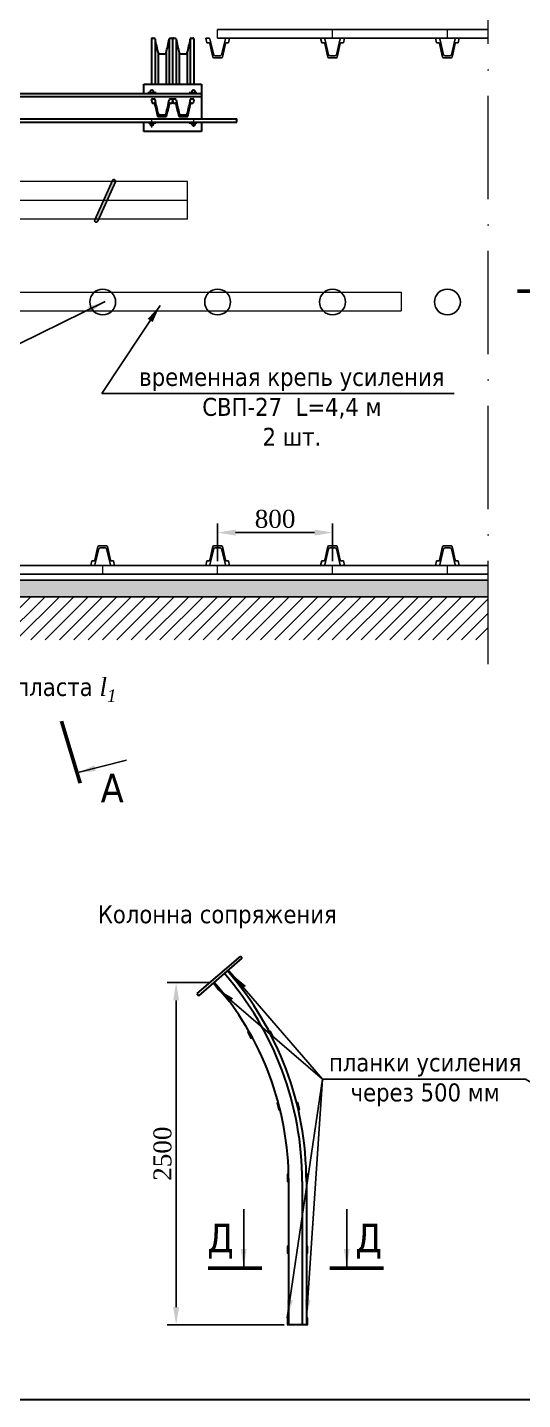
# Model space of a CAD drawing. Header units: millimetres. Extents: x -46762 to 217101, y -107409 to 31524.
# Drawn here: x 110401 to 113848, y -75056 to -65497 of the extents above; entities that cross this region are included whole.
import ezdxf

# ---------------------------------------------------------------- set-up
doc = ezdxf.new("R2010")
doc.units = ezdxf.units.MM
doc.linetypes.add('ACAD_ISO10W100', pattern=[18, 12, -3, 0, -3])
doc.styles.get("Standard").update_dxf_attribs({"font": 'TIMES.TTF'})
doc.dimstyles.new('ISO-25', dxfattribs={"dimscale": 50, "dimtxt": 2.5, "dimasz": 2.5, "dimexe": 1.25, "dimexo": 0.625, "dimtad": 1, "dimdec": 0, "dimtxsty": 'Standard', "dimcen": 2.5, "dimadec": 0, "dimazin": 0, "dimtfac": 1, "dimtdec": 0, "dimtmove": 0, "dimatfit": 3, "dimfxl": 1, "dimarcsym": 0})

# ---------------------------------------------------------------- blocks, each defined once
blk = doc.blocks.new('*D313')
at = {"color": 0, "lineweight": -2}
for p, q in [((111724.6, -69214.9), (111724.6, -68954.1)), ((112524.6, -69214.9), (112524.6, -68954.1)), ((111849.6, -69016.6), (112399.6, -69016.6))]:
    blk.add_line(p, q, dxfattribs=at)
at = {"color": 0, "lineweight": 15}
for points in [[(111849.6, -68995.7), (111849.6, -69037.4), (111724.6, -69016.6)], [(112399.6, -68995.7), (112399.6, -69037.4), (112524.6, -69016.6)]]:
    blk.add_solid(points, dxfattribs=at)
at = {"layer": 'Defpoints', "color": 0, "lineweight": 15}
for p in [(112524.6, -69016.6), (111724.6, -69246.1), (112524.6, -69246.1)]:
    blk.add_point(p, dxfattribs=at)
at = {"color": 0, "lineweight": 15, "insert": (112124.6, -68921.7), "char_height": 125, "attachment_point": 5}
blk.add_mtext('800', dxfattribs=at)
blk = doc.blocks.new('*D345')
at = {"color": 0, "lineweight": -2}
for p, q in [((111669.1, -72150.3), (111373.3, -72150.3)), ((111435.8, -74411.5), (111435.8, -72275.3)), ((112188.4, -74536.5), (111373.3, -74536.5))]:
    blk.add_line(p, q, dxfattribs=at)
at = {"color": 0, "lineweight": 0}
for points in [[(111415, -72275.3), (111456.6, -72275.3), (111435.8, -72150.3)], [(111415, -74411.5), (111456.6, -74411.5), (111435.8, -74536.5)]]:
    blk.add_solid(points, dxfattribs=at)
at = {"layer": 'Defpoints', "color": 0, "lineweight": 0}
for p in [(111435.8, -72150.3), (111700.4, -72150.3), (112219.7, -74536.5)]:
    blk.add_point(p, dxfattribs=at)
at = {"color": 0, "lineweight": 0, "insert": (111341, -73343.4), "char_height": 125, "attachment_point": 5, "rotation": 90}
blk.add_mtext('2500', dxfattribs=at)

msp = doc.modelspace()

# ---------------------------------------------------------------- hatches: boundary and pattern name
at = {"lineweight": 15}
h = msp.add_hatch(color=9, dxfattribs=at)
edge = h.paths.add_edge_path()
edge.add_line((110991.95, -66562.92), (110869.26, -66838.45))
edge.add_arc((110879.65, -66843.42), 11.52, 154.435844, 336.859317)
edge.add_line((110890.25, -66847.95), (111012.92, -66572.48))
edge.add_arc((111002.54, -66567.48), 11.52, 334.279566, 516.703039)
h = msp.add_hatch(dxfattribs=at)
h.set_pattern_fill('GRAVEL', scale=10, style=0)
h.set_pattern_definition([(228.0128, (25411.726, -22803.601), (-2032.0017266, -2286.002809), [34.1721, -3383.05]), (184.9697, (25388.866, -22829.001), (3048.0049306, 253.9982075), [58.6405, -5805.4]), (132.5104, (25330.446, -22834.081), (2539.9981518, -2794.0027292), [41.3482, -4093.47]), (267.2737, (25231.386, -22897.581), (253.9988971, 5079.9983653), [53.4005, -5286.64]), (292.8337, (25228.846, -22950.921), (-1270.0036056, 3048.001733), [52.3634, -5183.98]), (357.2737, (25249.166, -22999.181), (-5079.9983653, 253.9988971), [53.4005, -5286.64]), (37.6942, (25302.506, -23001.721), (-3302.0020861, -2539.9977357), [70.6194, -6991.31]), (72.2553, (25358.386, -22958.541), (1778.0035565, 5588.0016206), [66.672, -6600.53]), (121.4296, (25378.706, -22895.041), (-2032.0005235, 3301.996116), [53.5813, -5304.55]), (175.2364, (25350.766, -22849.321), (2793.9978053, -253.9976163), [61.1713, -2997.39]), (222.3974, (25289.806, -22844.241), (-3048.0000917, -2793.99636506), [79.1078, -7831.68]), (138.8141, (25482.846, -22900.12), (-1777.9988674, 1523.9976557), [27.0005, -2673.06]), (171.4692, (25462.526, -22882.341), (3301.9949596, -508.00128), [51.3682, -5085.46]), (225, (25411.73, -22874.72), (-5e-14, -253.99983), [35.9209, -323.289]), (203.1986, (25393.946, -22844.24), (1270.004283, 508.002227), [19.3441, -1915.06]), (291.8014, (25376.166, -22851.86), (-254.000178, 762.00049), [27.3566, -1340.48]), (30.9638, (25386.326, -22877.26), (761.999195, 508.000396), [44.432, -1436.63]), (161.5651, (25424.43, -22854.4), (508.00023, -253.99962), [32.1287, -771.09]), (16.3895, (25228.846, -22851.861), (2540.0014014, 761.998415), [45.0088, -4455.88]), (70.3462, (25272.026, -22839.161), (-1015.997169, -2793.996049), [37.7599, -3738.22]), (293.1986, (25424.426, -22803.6), (-508.002227, 1270.004283), [38.688, -1895.72]), (343.6105, (25439.666, -22839.161), (-2540.0014014, 761.998415), [45.0088, -4455.88]), (339.444, (25228.846, -23009.34), (-1270.001576, 507.999384), [43.4035, -2126.77]), (294.7751, (25269.486, -23024.581), (-1269.9970404, 2793.9987026), [36.3672, -3600.36]), (66.8014, (25426.966, -23057.6), (508.002227, 1270.004283), [38.688, -1895.72]), (17.354, (25442.206, -23022.041), (-3302.0001782, -1015.9984676), [42.5783, -4215.24]), (69.444, (25302.506, -23057.6), (-507.999384, -1270.001576), [21.7018, -2148.48]), (101.3099, (25411.726, -23057.6), (-253.998746, 1015.996746), [12.9515, -1282.2]), (165.9638, (25409.186, -23044.9), (762.000535, -253.99956), [52.3634, -994.905]), (186.009, (25358.386, -23032.201), (2539.9962544, 253.9994069), [48.5267, -4804.14]), (303.6901, (25386.326, -22900.12), (-254.000087, 507.99951), [36.6324, -879.178]), (353.1572, (25406.646, -22930.601), (4318.0017857, -508.0022752), [63.9557, -6331.6]), (60.9454, (25470.146, -22938.22), (-1015.9976366, -1777.995761), [26.1508, -2588.94]), (90, (25482.85, -22915.36), (-254, 254), [15.24, -238.76]), (120.2564, (25353.306, -23024.581), (1015.9978467, -1777.9991032), [35.2867, -3493.39]), (48.0128, (25335.526, -22994.101), (2032.0017266, 2286.002809), [68.3443, -3348.88]), (0, (25381.25, -22943.3), (254, 254), [66.04, -187.96]), (325.3048, (25447.286, -22943.301), (-2539.995599, 1778.000169), [40.161, -3975.93]), (254.0546, (25480.306, -22966.16), (-254.000648, -1016.00242), [36.9829, -1812.17]), (207.646, (25470.146, -23001.721), (-4825.9983049, -2540.0015975), [60.2145, -5961.25]), (175.4261, (25416.806, -23029.661), (-3302.0007605, 253.9987711), [63.7029, -6306.58]), (175.4261, (25416.806, -23029.661), (-3302.0007605, 253.9987711), [63.7029, -6306.58])])
h.paths.add_polyline_path([(104791.97, -69463.39), (104791.97, -69348.39), (105843.67, -69348.39), (106147.19, -69348.39), (112247.83, -69348.39), (113608.53, -69348.39), (113608.53, -69463.39), (112247.83, -69463.39), (106147.19, -69463.39), (105843.67, -69463.39)])
h = msp.add_hatch(dxfattribs=at)
h.set_pattern_fill('JIS_WOOD', scale=100, style=0)
h.set_pattern_definition([(45, (25228.846, -23057.6), (-50, 50), [])])
h.paths.add_polyline_path([(104791.97, -69463.39), (104791.97, -69763.39), (105843.67, -69763.39), (106147.19, -69763.39), (112247.83, -69763.39), (113608.53, -69763.39), (113608.53, -69463.39), (112247.83, -69463.39), (106147.19, -69463.39), (105843.67, -69463.39)])

# ---------------------------------------------------------------- linework, layer by layer
at = {"color": 7, "linetype": 'ACAD_ISO10W100', "lineweight": 0, "ltscale": 60}
msp.add_line((113608.53, -69933.18), (113608.53, -64728.05), dxfattribs=at)
at = {"color": 7, "lineweight": 30}
for p, q in [((111270.05, -65572.44), (111282.91, -65572.44)), ((111392.77, -65572.44), (111405.63, -65572.44)), ((111417.54, -65572.44), (111430.39, -65572.44)), ((111540.26, -65572.44), (111553.11, -65572.44)), ((111264.08, -65579.48), (111264.08, -65892.44)), ((111288.83, -65577.51), (111288.79, -65892.44)), ((111386.84, -65577.51), (111386.8, -65892.44)), ((111411.47, -65579.48), (111411.47, -65892.44)), ((111411.58, -65577.71), (111411.5, -65892.44)), ((111436.23, -65577.51), (111436.19, -65892.44)), ((111534.24, -65577.51), (111534.19, -65892.44)), ((111558.97, -65577.71), (111558.89, -65892.44)), ((111310.4, -65675.28), (111310.37, -65892.44)), ((111319.99, -65682.44), (111355.69, -65682.44)), ((111365.27, -65675.28), (111365.24, -65892.44)), ((111457.8, -65675.28), (111457.76, -65892.44)), ((111467.48, -65682.44), (111503.17, -65682.44)), ((111512.66, -65675.28), (111512.63, -65892.44)), ((111211.55, -65957.13), (111211.55, -65892.44)), ((111211.55, -65892.44), (111611.55, -65892.44)), ((111611.55, -65892.44), (111611.55, -65957.13)), ((107016.63, -65957.13), (111611.55, -65957.13)), ((107016.63, -65979.13), (111611.55, -65979.13)), ((111611.55, -65957.13), (111611.55, -66135.13)), ((106769.16, -66135.13), (111859.16, -66135.13)), ((111611.55, -66107.44), (111611.55, -66135.13)), ((111859.16, -66157.13), (111859.16, -66135.13)), ((106769.16, -66157.13), (111859.16, -66157.13)), ((111211.55, -66222.44), (111211.55, -66157.13)), ((111211.55, -66222.44), (111211.55, -66157.13)), ((111611.55, -66222.44), (111211.55, -66222.44)), ((111611.55, -66157.13), (111611.55, -66222.44)), ((111611.55, -66157.13), (111611.55, -66222.44)), ((111883.27, -71967.04), (111579.76, -72227.58)), ((111883.27, -71967.04), (111896.31, -71982.21)), ((111592.8, -72242.75), (111896.11, -71981.97)), ((111579.76, -72227.58), (111592.8, -72242.75)), ((112219.67, -74536.55), (112219.67, -73536.55)), ((112313.67, -73536.55), (112313.67, -74536.55)), ((112342.67, -73536.55), (112342.67, -74536.55)), ((112342.67, -74536.55), (112219.67, -74536.55)), ((103736.42, -75056.3), (125867.66, -75056.3))]:
    msp.add_line(p, q, dxfattribs=at)
for p, q in [((111641.58, -65572.13), (111664.85, -65572.13)), ((111641.63, -65572.13), (111664.85, -65572.13)), ((111649.07, -65604.13), (111641.63, -65572.13)), ((111724.24, -65512.13), (112247.83, -65512.13)), ((111724.24, -65572.13), (112247.83, -65572.13)), ((111784.31, -65572.13), (111807.58, -65572.13)), ((112247.83, -65512.13), (113608.53, -65512.13)), ((112247.83, -65572.13), (113608.53, -65572.13)), ((112441.58, -65572.13), (112464.85, -65572.13)), ((112449.07, -65604.13), (112441.63, -65572.13)), ((112584.31, -65572.13), (112607.58, -65572.13)), ((113241.58, -65572.13), (113264.85, -65572.13)), ((113249.07, -65604.13), (113241.63, -65572.13)), ((113384.31, -65572.13), (113407.58, -65572.13)), ((111649.07, -65604.13), (111664.73, -65604.13)), ((111691.07, -65704.38), (111670.6, -65608.87)), ((111697.26, -65687.69), (111670.68, -65576.73)), ((112449.07, -65604.13), (112464.73, -65604.13)), ((112491.07, -65704.38), (112470.6, -65608.87)), ((112497.26, -65687.69), (112470.68, -65576.73)), ((113249.07, -65604.13), (113264.73, -65604.13)), ((113291.07, -65704.38), (113270.6, -65608.87)), ((113297.26, -65687.69), (113270.68, -65576.73)), ((110896.93, -69109.13), (110952.23, -69109.13)), ((111696.93, -69109.13), (111752.23, -69109.13)), ((112496.93, -69109.13), (112552.23, -69109.13)), ((113296.93, -69109.13), (113352.23, -69109.13)), ((110891.07, -69113.87), (110870.6, -69209.38)), ((110897.26, -69130.56), (110870.68, -69241.52)), ((110907.96, -69122.13), (110941.21, -69122.13)), ((110951.9, -69130.56), (110978.48, -69241.52)), ((110958.1, -69113.87), (110978.57, -69209.38)), ((111691.07, -69113.87), (111670.6, -69209.38)), ((111697.26, -69130.56), (111670.68, -69241.52)), ((111707.96, -69122.13), (111741.21, -69122.13)), ((111751.9, -69130.56), (111778.48, -69241.52)), ((111758.1, -69113.87), (111778.57, -69209.38)), ((112491.07, -69113.87), (112470.6, -69209.38)), ((112497.26, -69130.56), (112470.68, -69241.52)), ((112507.96, -69122.13), (112541.21, -69122.13)), ((112551.9, -69130.56), (112578.48, -69241.52)), ((112558.1, -69113.87), (112578.57, -69209.38)), ((113291.07, -69113.87), (113270.6, -69209.38)), ((113297.26, -69130.56), (113270.68, -69241.52)), ((113307.96, -69122.13), (113341.21, -69122.13)), ((113351.9, -69130.56), (113378.48, -69241.52)), ((113358.1, -69113.87), (113378.57, -69209.38)), ((106147.19, -69246.13), (112247.83, -69246.13)), ((110841.58, -69246.13), (110864.85, -69246.13)), ((110849.07, -69214.13), (110841.63, -69246.13)), ((110849.07, -69214.13), (110864.73, -69214.13)), ((110984.31, -69246.13), (111007.58, -69246.13)), ((110984.43, -69214.13), (111000.01, -69214.13)), ((111000.01, -69214.13), (111007.43, -69246.13)), ((111641.58, -69246.13), (111664.85, -69246.13)), ((111649.07, -69214.13), (111641.63, -69246.13)), ((111649.07, -69214.13), (111664.73, -69214.13)), ((111784.31, -69246.13), (111807.58, -69246.13)), ((111784.43, -69214.13), (111800.01, -69214.13)), ((111800.01, -69214.13), (111807.43, -69246.13)), ((112247.83, -69246.13), (113608.53, -69246.13)), ((112441.58, -69246.13), (112464.85, -69246.13)), ((112449.07, -69214.13), (112441.63, -69246.13)), ((112449.07, -69214.13), (112464.73, -69214.13)), ((112584.31, -69246.13), (112607.58, -69246.13)), ((112584.43, -69214.13), (112600.01, -69214.13)), ((112600.01, -69214.13), (112607.43, -69246.13)), ((113241.58, -69246.13), (113264.85, -69246.13)), ((113249.07, -69214.13), (113241.63, -69246.13)), ((113249.07, -69214.13), (113264.73, -69214.13)), ((113384.31, -69246.13), (113407.58, -69246.13)), ((113384.43, -69214.13), (113400.01, -69214.13)), ((113400.01, -69214.13), (113407.43, -69246.13)), ((106147.19, -69306.13), (112247.83, -69306.13)), ((106147.19, -69348.39), (112247.83, -69348.39)), ((112247.83, -69306.13), (113608.53, -69306.13)), ((112247.83, -69348.39), (113608.53, -69348.39)), ((106147.19, -69463.39), (112247.83, -69463.39)), ((112247.83, -69463.39), (113608.53, -69463.39))]:
    msp.add_line(p, q)
at = {"color": 7, "lineweight": 15}
for p, q in [((111724.24, -65572.13), (111724.24, -65512.13)), ((112524.24, -65572.13), (112524.24, -65512.13)), ((113324.24, -65572.13), (113324.24, -65512.13)), ((111514.09, -66570.44), (109314.09, -66570.44)), ((111514.09, -66833.44), (111514.09, -66570.44)), ((111514.09, -66702.44), (109314.09, -66702.44)), ((111514.09, -66833.44), (109314.09, -66833.44)), ((109066.92, -67342.32), (113002.92, -67342.32)), ((113002.92, -67342.32), (113002.92, -67472.32)), ((109066.92, -67472.32), (113002.92, -67472.32)), ((110924.55, -69306.13), (110924.55, -69246.13)), ((111724.55, -69306.13), (111724.55, -69246.13)), ((112524.55, -69306.13), (112524.55, -69246.13)), ((113324.55, -69306.13), (113324.55, -69246.13))]:
    msp.add_line(p, q, dxfattribs=at)
at = {"color": 7}
for p, q in [((111784.31, -65572.13), (111807.58, -65572.13)), ((111800.01, -65604.13), (111807.43, -65572.13)), ((112584.31, -65572.13), (112607.58, -65572.13)), ((112600.01, -65604.13), (112607.43, -65572.13)), ((113384.31, -65572.13), (113407.58, -65572.13)), ((113400.01, -65604.13), (113407.43, -65572.13)), ((111751.9, -65687.69), (111778.48, -65576.73)), ((111758.1, -65704.38), (111778.57, -65608.87)), ((111784.43, -65604.13), (111800.01, -65604.13)), ((112551.9, -65687.69), (112578.48, -65576.73)), ((112558.1, -65704.38), (112578.57, -65608.87)), ((112584.43, -65604.13), (112600.01, -65604.13)), ((113351.9, -65687.69), (113378.48, -65576.73)), ((113358.1, -65704.38), (113378.57, -65608.87)), ((113384.43, -65604.13), (113400.01, -65604.13)), ((111696.93, -65709.13), (111752.23, -65709.13)), ((111707.96, -65696.13), (111741.21, -65696.13)), ((112496.93, -65709.13), (112552.23, -65709.13)), ((112507.96, -65696.13), (112541.21, -65696.13)), ((113296.93, -65709.13), (113352.23, -65709.13)), ((113307.96, -65696.13), (113341.21, -65696.13)), ((110991.95, -66562.92), (110869.26, -66838.45)), ((110890.25, -66847.95), (111012.92, -66572.48))]:
    msp.add_line(p, q, dxfattribs=at)
at = {"color": 7, "lineweight": 0}
for p, q in [((111291.09, -65591.57), (111293.9, -65607.15)), ((111438.57, -65591.57), (111441.39, -65607.15)), ((111239.36, -65947.44), (111296.95, -65947.44)), ((111526.97, -65947.44), (111579.64, -65947.44)), ((111266.55, -66194.48), (111266.55, -66139.68)), ((111556.55, -66142.61), (111556.55, -66190.1)), ((111294.76, -66167.44), (111242.28, -66167.44)), ((111581, -66167.44), (111526.97, -66167.44))]:
    msp.add_line(p, q, dxfattribs=at)
at = {"color": 9, "lineweight": 30}
for p, q in [((111264.03, -66002.67), (111266.74, -66020.78)), ((111269.99, -65995.94), (111282.84, -65995.94)), ((111271.67, -66024.94), (111281.23, -66024.94)), ((111392.71, -65995.94), (111405.56, -65995.94)), ((111394.32, -66024.94), (111403.88, -66024.94)), ((111411.52, -66002.67), (111408.81, -66020.78)), ((111411.52, -66002.67), (111414.23, -66020.78)), ((111417.47, -65995.94), (111430.33, -65995.94)), ((111419.16, -66024.94), (111428.71, -66024.94)), ((111540.19, -65995.94), (111553.05, -65995.94)), ((111541.81, -66024.94), (111551.36, -66024.94)), ((111559, -66002.67), (111556.29, -66020.78)), ((111312.63, -66118.94), (111362.92, -66118.94)), ((111319.93, -66105.94), (111355.62, -66105.94)), ((111460.12, -66118.94), (111510.4, -66118.94)), ((111467.41, -66105.94), (111503.11, -66105.94))]:
    msp.add_line(p, q, dxfattribs=at)
at = {"color": 9, "lineweight": 0}
for p, q in [((111291.03, -66015.07), (111293.84, -66030.65)), ((111438.51, -66015.07), (111441.32, -66030.65))]:
    msp.add_line(p, q, dxfattribs=at)
at = {"color": 7, "lineweight": 50}
for p, q in [((113812.76, -67333.91), (114188.45, -67333.91)), ((110768.32, -70761.83), (110637.6, -70329.73)), ((112033.32, -74141.88), (111657.63, -74141.88)), ((112504.91, -74141.88), (112880.6, -74141.88))]:
    msp.add_line(p, q, dxfattribs=at)
at = {"color": 7, "lineweight": 15}
for points in [[(111801.38, -72063.75), (111793.64, -72070.07), (111825.27, -72108.79), (111833.01, -72102.47), (111801.38, -72063.75)], [(111700.37, -72150.26), (111692.62, -72156.59), (111724.25, -72195.31), (111732, -72188.99), (111700.37, -72150.26)], [(111940.43, -72492.44), (111931.61, -72497.15), (111955.15, -72541.26), (111963.97, -72536.55), (111940.43, -72492.44)], [(112092.75, -72490.18), (112083.93, -72494.89), (112107.47, -72539), (112116.29, -72534.29), (112092.75, -72490.18)], [(112146.56, -72988.06), (112136.81, -72990.28), (112147.94, -73039.03), (112157.69, -73036.8), (112146.56, -72988.06)], [(112284.89, -72986.84), (112275.14, -72989.07), (112286.27, -73037.81), (112296.01, -73035.59), (112284.89, -72986.84)], [(112219.67, -73486.55), (112209.67, -73486.55), (112209.67, -73536.55), (112219.67, -73536.55), (112219.67, -73486.55)], [(112352.67, -73486.55), (112342.67, -73486.55), (112342.67, -73536.55), (112352.67, -73536.55), (112352.67, -73486.55)], [(112219.67, -73986.55), (112209.67, -73986.55), (112209.67, -74036.55), (112219.67, -74036.55), (112219.67, -73986.55)], [(112352.67, -73986.55), (112342.67, -73986.55), (112342.67, -74036.55), (112352.67, -74036.55), (112352.67, -73986.55)], [(112219.67, -74486.55), (112209.67, -74486.55), (112209.67, -74536.55), (112219.67, -74536.55), (112219.67, -74486.55)], [(112352.67, -74486.55), (112342.67, -74486.55), (112342.67, -74536.55), (112352.67, -74536.55), (112352.67, -74486.55)]]:
    msp.add_lwpolyline(points, dxfattribs=at)
for centre in [(110924.58, -67410.18), (111724.58, -67410.18), (112524.58, -67410.18), (113324.58, -67410.18)]:
    msp.add_circle(centre, 90)
at = {"color": 7, "lineweight": 30}
for centre, radius, start, end in [((111270.05, -65578.44), 6, 89.405947, 190.017115), ((111282.91, -65578.44), 6, 8.189232, 90), ((111392.77, -65578.44), 6, 90, 171.810768), ((111405.63, -65578.44), 6, 349.982885, 90.594053), ((111417.54, -65578.44), 6, 89.405947, 190.017115), ((111430.39, -65578.44), 6, 8.189232, 90), ((111540.26, -65578.44), 6, 90, 171.810768), ((111553.11, -65578.44), 6, 349.982885, 90.594053), ((112020.37, -65467.39), 739.78, 188.560365, 196.321285), ((110655.31, -65467.39), 739.78, 343.678715, 351.439635), ((112167.86, -65467.39), 739.78, 188.560365, 196.321285), ((110802.79, -65467.39), 739.78, 343.678715, 351.439635), ((111319.99, -65672.44), 10, 196.535218, 273.648603), ((111355.69, -65672.44), 10, 266.351397, 343.464782), ((111467.48, -65672.44), 10, 196.535218, 273.648603), ((111503.17, -65672.44), 10, 266.351397, 343.464782), ((111266.55, -65947.44), 13.5, 314.137521, 225.862479), ((111556.55, -65947.44), 13.5, 314.137521, 225.862479), ((111266.55, -66167.44), 13.5, 130.198665, 49.801335), ((111556.55, -66167.44), 13.5, 130.198665, 49.801335), ((110109.67, -73536.55), 2233, 0, 41.050975), ((110109.67, -73536.55), 2110, 0, 41.072127), ((110109.67, -73536.55), 2204, 0, 41.055749)]:
    msp.add_arc(centre, radius, start, end, dxfattribs=at)
for centre, radius, start, end in [((111664.85, -65578.13), 6, 13.469517, 90), ((112464.85, -65578.13), 6, 13.469517, 90), ((113264.85, -65578.13), 6, 13.469517, 90), ((111664.73, -65610.13), 6, 12.094757, 90), ((112464.73, -65610.13), 6, 12.094757, 90), ((113264.73, -65610.13), 6, 12.094757, 90), ((110896.93, -69115.13), 6, 90, 167.905243), ((110952.23, -69115.13), 6, 12.094757, 90), ((111696.93, -69115.13), 6, 90, 167.905243), ((111752.23, -69115.13), 6, 12.094757, 90), ((112496.93, -69115.13), 6, 90, 167.905243), ((112552.23, -69115.13), 6, 12.094757, 90), ((113296.93, -69115.13), 6, 90, 167.905243), ((113352.23, -69115.13), 6, 12.094757, 90), ((110907.96, -69133.13), 11, 90, 166.530483), ((110941.21, -69133.13), 11, 13.469517, 90), ((111707.96, -69133.13), 11, 90, 166.530483), ((111741.21, -69133.13), 11, 13.469517, 90), ((112507.96, -69133.13), 11, 90, 166.530483), ((112541.21, -69133.13), 11, 13.469517, 90), ((113307.96, -69133.13), 11, 90, 166.530483), ((113341.21, -69133.13), 11, 13.469517, 90), ((110864.73, -69208.13), 6, 270, 347.905243), ((110864.85, -69240.13), 6, 270, 346.530483), ((110984.31, -69240.13), 6, 193.469517, 270), ((110984.43, -69208.13), 6, 192.094757, 270), ((111664.73, -69208.13), 6, 270, 347.905243), ((111664.85, -69240.13), 6, 270, 346.530483), ((111784.31, -69240.13), 6, 193.469517, 270), ((111784.43, -69208.13), 6, 192.094757, 270), ((112464.73, -69208.13), 6, 270, 347.905243), ((112464.85, -69240.13), 6, 270, 346.530483), ((112584.31, -69240.13), 6, 193.469517, 270), ((112584.43, -69208.13), 6, 192.094757, 270), ((113264.73, -69208.13), 6, 270, 347.905243), ((113264.85, -69240.13), 6, 270, 346.530483), ((113384.31, -69240.13), 6, 193.469517, 270), ((113384.43, -69208.13), 6, 192.094757, 270)]:
    msp.add_arc(centre, radius, start, end)
at = {"color": 7}
for centre, radius, start, end in [((111784.31, -65578.13), 6, 90, 166.530483), ((112584.31, -65578.13), 6, 90, 166.530483), ((113384.31, -65578.13), 6, 90, 166.530483), ((111784.43, -65610.13), 6, 90, 167.905243), ((112584.43, -65610.13), 6, 90, 167.905243), ((113384.43, -65610.13), 6, 90, 167.905243), ((111696.93, -65703.13), 6, 192.094757, 270), ((111707.96, -65685.13), 11, 193.469517, 270), ((111741.21, -65685.13), 11, 270, 346.530483), ((111752.23, -65703.13), 6, 270, 347.905243), ((112496.93, -65703.13), 6, 192.094757, 270), ((112507.96, -65685.13), 11, 193.469517, 270), ((112541.21, -65685.13), 11, 270, 346.530483), ((112552.23, -65703.13), 6, 270, 347.905243), ((113296.93, -65703.13), 6, 192.094757, 270), ((113307.96, -65685.13), 11, 193.469517, 270), ((113341.21, -65685.13), 11, 270, 346.530483), ((113352.23, -65703.13), 6, 270, 347.905243), ((111002.54, -66567.48), 11.52, 334.279566, 156.703039), ((110879.65, -66843.42), 11.52, 154.435844, 336.859317)]:
    msp.add_arc(centre, radius, start, end, dxfattribs=at)
at = {"color": 9, "lineweight": 30}
for centre, radius, start, end in [((111269.99, -66001.94), 6, 89.405947, 190.017115), ((111271.67, -66019.94), 5, 187.358823, 270.437253), ((111281.23, -66029.94), 5, 11.753122, 90), ((111282.84, -66001.94), 6, 8.189232, 90), ((113197.17, -65611.57), 1956.09, 192.316351, 194.898432), ((112020.31, -65890.89), 739.78, 188.560365, 196.321285), ((110655.24, -65890.89), 739.78, 343.678715, 351.439635), ((109478.38, -65611.57), 1956.09, 345.101568, 347.683649), ((111392.71, -66001.94), 6, 90, 171.810768), ((111394.32, -66029.94), 5, 90, 168.246878), ((111403.88, -66019.94), 5, 269.562747, 352.641177), ((111405.56, -66001.94), 6, 349.982885, 90.594053), ((111417.47, -66001.94), 6, 89.405947, 190.017115), ((111419.16, -66019.94), 5, 187.358823, 270.437253), ((111428.71, -66029.94), 5, 11.753122, 90), ((111430.33, -66001.94), 6, 8.189232, 90), ((113344.66, -65611.57), 1956.09, 192.316351, 194.898432), ((112167.79, -65890.89), 739.78, 188.560365, 196.321285), ((110802.73, -65890.89), 739.78, 343.678715, 351.439635), ((109625.86, -65611.57), 1956.09, 345.101568, 347.683649), ((111540.19, -66001.94), 6, 90, 171.810768), ((111541.81, -66029.94), 5, 90, 168.246878), ((111551.36, -66019.94), 5, 269.562747, 352.641177), ((111553.05, -66001.94), 6, 349.982885, 90.594053), ((111312.63, -66112.94), 6, 194.760681, 271.39358), ((111319.93, -66095.94), 10, 196.535218, 273.648603), ((111355.62, -66095.94), 10, 266.351397, 343.464782), ((111362.92, -66112.94), 6, 268.60642, 345.239319), ((111460.12, -66112.94), 6, 194.760681, 271.39358), ((111467.41, -66095.94), 10, 196.535218, 273.648603), ((111503.11, -66095.94), 10, 266.351397, 343.464782), ((111510.4, -66112.94), 6, 268.60642, 345.239319)]:
    msp.add_arc(centre, radius, start, end, dxfattribs=at)

# ---------------------------------------------------------------- texts
at = {"attachment_point": 5}
for s, insert, char_height, width in [('\\A1;{\\fTahoma|b0|i0|c204|p34;временная крепь усиления\\PСВП-27  \\fTahoma|b0|i0|c0|p34;L=\\fTahoma|b0|i0|c204|p34;4,4 м\\P2 шт.}', (112241.53, -68140.74), 125, 3737.9383), ('\\A1;{\\fTahoma|b0|i0|c204|p34;Северный коренной откаточный штрек пласта \\fTimes New Roman|b0|i1|c204|p18;l\\H0.7x;\\S^ 1;\\fTahoma|b0|i0|c204|p34;\\H1.4286x;  }', (109105.91, -70113.4), 125, 4813.7405), ('{\\fTahoma|b0|i0|c204|p34;А}', (110990.63, -70796.26), 200, 5998.41), ('\\A1;{\\fTahoma|b0|i0|c204|p34;Колонна сопряжения}', (111722.46, -71693.27), 125, 3737.9383), ('\\A1;{\\fTahoma|b0|i0|c204|p34;планки усиления\\Pчерез 500 мм}', (113169.45, -72830.15), 125, 3737.9383), ('{\\fTahoma|b0|i0|c204|p34;Д}', (111744.54, -73952.28), 200, 5998.41), ('{\\fTahoma|b0|i0|c204|p34;Д}', (112775.91, -73952.28), 200, 5998.41)]:
    msp.add_mtext(s, dxfattribs=dict(at, insert=insert, char_height=char_height, width=width))

# ---------------------------------------------------------------- dimensions: what is measured, and where the dimension line sits
at = {"color": 7, "lineweight": 15}
dim = msp.add_linear_dim(base=(112524.55, -69016.57), p1=(111724.55, -69246.13), p2=(112524.55, -69246.13), dimstyle='ISO-25', dxfattribs=at)
dim.commit()
dim.dimension.update_dxf_attribs({"geometry": '*D313', "text_midpoint": (112124.55, -68921.74)})
at = {"color": 7, "lineweight": 0}
dim = msp.add_linear_dim(base=(111435.81, -72150.26), p1=(112219.67, -74536.55), p2=(111700.37, -72150.26), angle=90, text='2500', dimstyle='ISO-25', dxfattribs=at)
dim.commit()
dim.dimension.update_dxf_attribs({"geometry": '*D345', "text_midpoint": (111340.98, -73343.41)})

# ---------------------------------------------------------------- leaders
at = {"color": 7, "lineweight": 15}
for points in [[(110941.67, -67407.83), (109675.43, -68026.74)], [(111324.16, -67434.63), (110918.97, -68047.55), (113372, -68047.55)]]:
    msp.add_leader(points, dimstyle='ISO-25', override={"dimgap": 0.625, "dimtad": 0}, dxfattribs=at)
at = {"color": 7, "lineweight": 30}
for points in [[(110750.57, -70688.79), (111089.84, -70601.83)], [(111906.31, -74132.85), (111906.31, -73730.97)], [(112623.81, -74132.85), (112623.81, -73730.97)]]:
    msp.add_leader(points, dimstyle='ISO-25', override={"dimgap": 0.625, "dimtad": 0}, dxfattribs=at)
at = {"color": 7, "lineweight": 0}
for points in [[(111824.55, -72093.01), (112455.88, -72824.65)], [(111724.25, -72195.31), (112455.88, -72824.65)], [(112209.67, -74486.55), (112455.88, -72824.65)], [(112342.67, -74486.55), (112455.88, -72824.65)], [(114757.58, -73348.28), (113868.87, -72824.65), (112455.88, -72824.65)]]:
    msp.add_leader(points, dimstyle='ISO-25', override={"dimgap": 0.625, "dimtad": 0}, dxfattribs=at)

doc.saveas('drawing.dxf')
